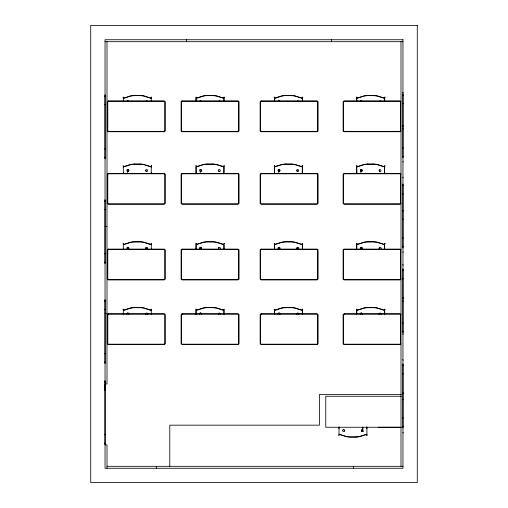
<?xml version="1.0" encoding="UTF-8"?>
<svg xmlns="http://www.w3.org/2000/svg" width="508" height="508" viewBox="0 0 508 508"><rect width="100%" height="100%" fill="white"/><g stroke="black" fill="none" stroke-linecap="round" stroke-linejoin="round"><path stroke-width="0.76" d="M128.111 100.965L127.794 101.035L128.664 101.378M128.111 169.545C127.572 169.596 128.651 169.316 128.803 170.504A1.035 0.972 -52.2 0 1 128.486 171.234L127.724 171.545M128.111 313.004C127.552 313.042 128.695 312.807 128.803 313.963A1.035 0.972 -52.2 0 1 128.759 314.23A1.041 1.003 -44.6 0 0 128.702 313.468M128.175 249.161L128.486 248.958A1.035 0.972 -52.2 0 0 128.803 248.228C129.127 247.256 126.886 247.079 128.372 247.383M200.825 100.965L200.508 101.035L201.378 101.378M200.825 169.545C200.285 169.596 201.365 169.316 201.517 170.504A1.035 0.972 -52.2 0 1 201.193 171.234L200.438 171.545M200.825 313.004C200.26 313.042 201.409 312.807 201.517 313.963A1.035 0.972 -52.2 0 1 201.473 314.23A1.041 1.003 -44.6 0 0 201.409 313.468M200.889 249.161L201.193 248.958A1.035 0.972 -52.2 0 0 201.517 248.228C201.841 247.256 199.6 247.079 201.085 247.383M279.756 101.378L278.886 100.94L279.464 101.079M279.756 169.958L279.787 170.002A1.041 1.003 -44.6 0 1 278.854 171.552L279.571 171.234A1.035 0.972 -52.2 0 0 279.895 170.504C280.213 169.532 277.978 169.355 279.464 169.659M279.267 249.161L279.571 248.958A1.035 0.972 -52.2 0 0 279.895 248.228C280.213 247.256 277.978 247.079 279.464 247.383M279.756 313.417L279.787 313.468A1.041 1.003 -44.6 0 1 279.87 314.249A1.035 0.972 -52.2 0 0 279.895 313.963C280.213 312.991 277.978 312.82 279.464 313.119M362.052 101.378L361.182 100.94L361.76 101.079M361.112 171.545L361.867 171.234A1.035 0.972 -52.2 0 0 362.191 170.504C362.509 169.532 360.274 169.355 361.76 169.659M361.563 249.161L361.867 248.958A1.035 0.972 -52.2 0 0 362.191 248.228C362.509 247.256 360.274 247.079 361.76 247.383M362.147 314.23A1.035 0.972 -52.2 0 0 362.191 313.963C362.509 312.991 360.274 312.82 361.76 313.119M362.458 431.622L361.88 431.584L361.448 430.638A1.035 0.972 -52.2 0 1 361.766 429.914C364.103 428.542 363.22 432.473 362.14 431.603M362.89 427.165L362.89 428.746L362.458 428.746L362.458 427.177M104.908 390.322L105.042 383.997L107.004 383.997L107.004 41.688M151.232 98.45L143.84 96.069A30.15 29.858 -5.8 0 0 140.284 95.656L134.309 95.65A30.15 29.87 6.1 0 0 130.746 96.063L123.361 98.45M151.232 167.03L143.84 164.649A30.15 29.858 -5.8 0 0 140.284 164.236L134.309 164.23A30.15 29.87 6.1 0 0 130.746 164.643L123.361 167.03M151.232 244.754L143.84 242.373A30.15 29.858 -5.8 0 0 140.284 241.96L134.309 241.954A30.15 29.87 6.1 0 0 130.746 242.367M151.232 310.496L143.84 308.115A30.15 29.858 -5.8 0 0 140.284 307.696M339.02 434.111L346.405 436.493A30.15 29.858 -5.8 0 0 349.968 436.905L355.943 436.918M127.794 169.52L126.829 170.282L127.26 171.418L127.762 171.545L127.794 170.517M127.762 249.269L127.794 248.241M200.508 169.52L199.542 170.282L199.968 171.418L200.476 171.545L200.508 170.517M200.476 249.269L200.508 248.241M278.886 170.517L278.854 171.545L278.346 171.418L277.92 170.282L278.886 169.52M278.854 249.269L278.886 248.241M361.182 169.52L360.216 170.282L360.642 171.418L361.144 171.545L361.182 170.517M361.15 249.269L361.182 248.241M362.458 430.625L362.528 429.603A1.041 1.003 -44.6 0 0 361.55 431.14L361.588 431.184M151.187 173.247L151.301 172.403M302.279 173.247L302.324 166.986L294.932 164.649A30.15 29.858 -5.8 0 0 291.376 164.236L285.401 164.23A30.15 29.87 6.1 0 0 281.838 164.643L274.453 166.986L274.453 172.555M338.95 428.746L339.084 426.847M339.058 427.895L338.95 434.346L346.373 436.69A30.302 30.023 -6.1 0 0 349.949 437.121L355.956 437.115A30.302 30.023 6.1 0 0 359.531 436.696L366.96 434.346L366.89 428.587M151.168 173.495L151.257 173.095M223.882 173.495L223.945 166.986L216.554 164.649A30.15 29.858 -5.8 0 0 212.998 164.236L207.023 164.23A30.15 29.87 6.1 0 0 203.46 164.643L196.075 166.986L196.132 173.495M223.952 173.399L224.015 166.795L216.586 164.452A30.302 30.023 -6.1 0 0 213.011 164.02M302.26 173.495L302.393 166.795L294.964 164.452A30.302 30.023 -6.1 0 0 291.389 164.02M384.556 173.495L384.689 166.795L377.26 164.452A30.302 30.023 -6.1 0 0 373.685 164.02M147.784 314.268C148.158 312.928 145.783 312.439 145.796 313.912A1.035 0.972 52.2 0 0 145.834 314.23A1.041 1.003 44.6 0 1 145.898 313.468L145.929 313.417M220.497 314.268C220.872 312.928 218.491 312.433 218.504 313.912A1.035 0.972 52.2 0 0 218.548 314.23A1.041 1.003 44.6 0 1 218.605 313.468L218.643 313.417M298.875 314.268C299.25 312.928 296.875 312.433 296.882 313.912A1.035 0.972 52.2 0 0 296.92 314.23A1.041 1.003 44.6 0 1 296.983 313.468L297.021 313.417M381.171 314.268C381.546 312.928 379.165 312.433 379.178 313.912A1.035 0.972 52.2 0 0 379.216 314.23M104.838 96.431L105.042 95.758M104.838 201.314L105.042 200.641M104.838 301.244L105.042 300.571M104.838 382.232L105.042 381.559M402.958 126.225L403.161 125.552M402.958 156.902L403.161 156.229M402.958 162.147L403.161 161.474M402.958 211.131L403.161 210.458M402.958 247.04L403.161 246.367M402.958 252.425L403.161 251.752M402.958 298.482L403.161 297.809M402.958 331.946L403.161 331.273M402.958 334.41L403.161 333.737M402.958 393.503L403.161 392.83M402.958 426.993L403.161 426.32M402.958 433.032L403.161 432.359M343.452 429.603C340.849 429.939 344.113 433.216 344.462 430.638A1.035 0.972 52.2 0 0 344.138 429.914L343.383 429.603M274.682 309.594L274.123 309.143L274.555 309.721M356.978 309.594L356.419 309.143L356.851 309.721M145.929 101.378L146.742 100.933L147.472 101.244M218.643 101.378L219.456 100.933L220.186 101.244M297.021 101.378L297.828 100.933L298.564 101.244M379.317 101.378L380.124 100.933L380.86 101.244M145.929 169.958L145.79 170.504A1.035 0.972 52.2 0 0 146.107 171.234C148.45 172.784 147.809 167.958 145.898 170.002A1.041 1.003 44.6 0 0 146.564 171.514M145.929 247.682L145.796 248.171A1.035 0.972 52.2 0 0 146.107 248.958L146.418 249.161M218.643 169.958L218.504 170.504A1.035 0.972 52.2 0 0 218.821 171.234C221.215 172.771 220.44 167.977 218.605 170.002A1.041 1.003 44.6 0 0 219.278 171.514M218.643 247.682L218.504 248.171A1.035 0.972 52.2 0 0 218.821 248.958L219.132 249.161M297.021 169.958L296.882 170.504A1.035 0.972 52.2 0 0 297.199 171.234C299.568 172.777 298.85 167.964 296.983 170.002A1.041 1.003 44.6 0 0 297.656 171.514M297.021 247.682L296.882 248.171A1.035 0.972 52.2 0 0 297.199 248.958L297.504 249.161M379.317 169.958L379.178 170.504A1.035 0.972 52.2 0 0 379.495 171.234C381.889 172.771 381.114 167.977 379.279 170.002A1.041 1.003 44.6 0 0 379.952 171.514M379.317 247.682L379.178 248.171A1.035 0.972 52.2 0 0 379.495 248.958L379.8 249.161M379.317 313.417L379.279 313.468A1.041 1.003 44.6 0 0 379.203 314.249M344.322 431.184L344.354 431.14A1.041 1.003 44.6 0 0 343.687 429.628M127.794 247.244L126.829 248.006L127.26 249.142M127.794 312.985L126.943 313.5L126.809 314.268M200.508 247.244L199.542 248.006L199.968 249.142M200.508 312.985L199.657 313.5L199.523 314.268M278.886 247.244L277.92 248.006L278.346 249.142M278.403 313.138L277.895 314.268M360.699 247.396L360.172 248.266L360.642 249.142M360.699 313.138L360.191 314.268M401.028 130.962L400.063 131.737L344.062 131.737L343.097 130.962L343.097 101.676L344.062 100.908L400.063 100.908L401.028 101.676M401.028 203.46L400.063 204.235L344.062 204.235L343.097 203.46L343.097 174.174L344.062 173.406L400.063 173.406L401.028 174.174M401.028 279.152L400.063 279.927L344.062 279.927L343.097 279.152L343.097 249.866L344.062 249.098L400.063 249.098L401.028 249.866M401.028 343.814L400.063 344.589L344.062 344.589L343.097 343.814L343.097 314.528L344.062 313.76L400.063 313.76L401.028 314.528M147.333 249.142C148.768 248.279 146.679 246.329 145.898 247.726A1.041 1.003 44.6 0 0 146.31 249.136M220.047 249.142C221.482 248.279 219.393 246.329 218.605 247.726A1.041 1.003 44.6 0 0 219.024 249.136M298.425 249.142C299.86 248.279 297.764 246.329 296.983 247.726A1.041 1.003 44.6 0 0 297.402 249.136M380.721 249.142C382.156 248.279 380.06 246.329 379.279 247.726A1.041 1.003 44.6 0 0 379.698 249.136M127.591 100.971L127.121 101.244L127.794 100.94M200.298 100.971L199.828 101.244L200.508 100.94M127.121 169.824L127.591 169.551M278.676 100.971L278.206 101.244L278.886 100.94M199.828 169.824L200.298 169.551M360.972 100.971L360.502 101.244L361.182 100.94M127.121 247.548L127.591 247.275M278.206 169.824L278.676 169.551M199.828 247.548L200.298 247.275M360.502 169.824L360.972 169.551M127.121 313.284L127.591 313.017M278.206 247.548L278.676 247.275M199.828 313.284L200.298 313.017M360.502 247.548L361.182 247.244M278.206 313.284L278.886 312.985M360.502 313.284L361.182 312.985M362.661 431.59L363.131 431.324M130.753 242.373L123.361 244.754M203.467 242.373L196.075 244.71L196.075 248.837M281.838 242.373L274.453 244.71L274.453 248.837M364.134 242.373L356.749 244.71L356.749 248.837M127.762 171.545L127.794 171.539A1.041 1.003 -44.6 0 0 128.702 170.002L128.664 169.958M200.476 171.545L200.508 171.539A1.041 1.003 -44.6 0 0 201.409 170.002L201.378 169.958M361.144 171.545L361.182 171.539A1.041 1.003 -44.6 0 0 362.083 170.002L362.052 169.958M134.296 95.447L140.297 95.447M207.01 95.447L213.011 95.447M285.382 95.447L291.389 95.447M367.678 95.447L373.685 95.447M134.296 164.027L140.297 164.027M207.01 164.027L213.011 164.027M285.382 164.027L291.389 164.027M367.678 164.027L373.685 164.027M105.042 41.688L402.958 41.688M402.958 93.809L402.958 157.899M105.042 94.761L105.042 158.858M402.749 103.759L403.161 103.759M104.838 104.718L105.251 104.718M402.749 147.942L403.161 147.942M104.838 148.901L105.251 148.901M127.362 172.403L127.794 172.403M200.076 172.403L200.508 172.403M278.454 172.403L278.886 172.403M360.75 172.403L361.182 172.403M402.958 183.94L402.958 248.031M402.749 193.891L403.161 193.891M105.042 199.65L105.042 263.741M104.838 209.601L105.251 209.601M105.042 226.473L107.004 226.473M402.749 238.074L403.161 238.074M104.838 253.784L105.251 253.784M402.958 268.846L402.958 332.937M402.749 278.803L403.161 278.803M105.042 299.58L105.042 363.671M104.838 309.531L105.251 309.531M105.042 313.347L107.004 313.347M402.749 322.986L403.161 322.986M104.838 353.714L105.251 353.714M402.958 363.893L402.958 427.984M402.749 373.85L403.161 373.85M105.042 380.568L105.042 444.659M104.838 390.525L105.251 390.525M401.384 394.468L319.449 394.468L319.449 425.164L169.786 425.164L169.786 466.706M401.396 396.265L325.761 396.265L325.761 427.26L401.39 427.26M402.749 418.033L403.161 418.033M104.838 434.708L105.251 434.708M105.042 444.925L107.004 444.925L107.004 468.268M107.004 466.312L402.958 466.312M373.672 307.689L367.697 307.689A30.15 29.87 6.1 0 0 364.134 308.108L356.749 310.445L356.749 313.887M291.376 307.689L285.401 307.689A30.15 29.87 6.1 0 0 281.838 308.108L274.453 310.445L274.453 313.887M212.998 307.689L207.023 307.689A30.15 29.87 6.1 0 0 203.46 308.108L196.075 310.445L196.075 313.887M140.284 307.689L134.309 307.689A30.15 29.87 6.1 0 0 130.746 308.108L123.361 310.496M403.155 92.983L402.749 92.266M402.749 128.816L403.155 128.905M403.155 177.889L402.749 177.178M402.749 219.094L403.155 219.183M403.155 265.24L402.749 264.528M402.749 301.079L403.155 301.161M403.155 360.261L402.749 359.55M402.749 399.701L403.155 399.79M356.749 101.187L356.749 98.45L364.134 96.069A30.15 29.87 6.1 0 1 367.697 95.637L373.672 95.65A30.15 29.858 -5.8 0 1 377.228 96.076L384.62 98.406L384.62 101.187M274.453 101.187L274.453 98.45L281.838 96.069A30.15 29.87 6.1 0 1 285.401 95.637L291.376 95.65A30.15 29.858 -5.8 0 1 294.932 96.076L302.324 98.406L302.324 101.187M196.075 101.187L196.075 98.45L203.467 96.069A30.15 29.87 6.1 0 1 207.023 95.637L212.998 95.65A30.15 29.858 -5.8 0 1 216.554 96.076L223.945 98.406L223.945 101.187M356.749 172.555L356.749 167.03L364.134 164.649A30.15 29.87 6.1 0 1 367.697 164.217L373.672 164.23A30.15 29.858 -5.8 0 1 377.228 164.656L384.62 166.986L384.62 172.555M364.134 242.367A30.15 29.87 6.1 0 1 367.697 241.941L373.672 241.954A30.15 29.858 -5.8 0 1 377.228 242.38L384.62 244.71L384.62 248.837M281.838 242.367A30.15 29.87 6.1 0 1 285.401 241.941L291.376 241.954A30.15 29.858 -5.8 0 1 294.932 242.38L302.324 244.71L302.324 248.837M203.46 242.367A30.15 29.87 6.1 0 1 207.023 241.941L212.998 241.954A30.15 29.858 -5.8 0 1 216.554 242.38L223.945 244.71L223.945 248.837M373.672 307.696A30.15 29.858 -5.8 0 1 377.228 308.121L384.62 310.445L384.62 313.887M291.376 307.696A30.15 29.858 -5.8 0 1 294.932 308.121L302.324 310.445L302.324 313.887M212.998 307.696A30.15 29.858 -5.8 0 1 216.554 308.121L223.945 310.445L223.945 313.887M151.13 309.721L151.562 309.143L150.997 309.594M339.122 434.886L338.633 435.388L339.287 435.102M123.19 97.701L123.031 97.104L123.628 97.276M123.19 166.281L123.031 165.684L123.628 165.856M123.19 244.005L123.031 243.408L123.628 243.58M223.768 309.664C225.069 310.013 223.672 308.242 223.711 309.594M362.052 247.682L362.083 247.726A1.041 1.003 -44.6 0 1 361.664 249.136M362.052 313.417L362.083 313.468A1.041 1.003 -44.6 0 1 362.166 314.249M279.756 247.682L279.787 247.726A1.041 1.003 -44.6 0 1 279.368 249.136M201.378 247.682L201.416 247.726A1.041 1.003 -44.6 0 1 200.997 249.136M128.664 247.682L128.702 247.726A1.041 1.003 -44.6 0 1 128.283 249.136M402.958 94.799L403.161 95.472M402.958 184.931L403.161 185.604M402.958 269.843L403.161 270.516M402.958 364.884L403.161 365.557M104.838 157.188L105.042 157.861M104.838 262.071L105.042 262.744M104.838 362.001L105.042 362.68M104.838 442.995L105.042 443.668M366.82 426.847L366.865 427.355M356.806 173.495L356.68 166.795L364.103 164.452A30.302 30.023 6.1 0 1 367.678 164.02M366.795 427.203L366.916 428.047M274.422 173.095L274.511 173.495M196.069 173.399L196.005 166.795L203.429 164.452A30.302 30.023 6.1 0 1 207.01 164.02M123.419 173.495L123.292 172.403M366.846 427.895L366.96 428.746M274.491 173.247L274.384 166.795L281.807 164.452A30.302 30.023 6.1 0 1 285.382 164.02M366.89 434.111L359.499 436.493A30.15 29.87 6.1 0 1 355.943 436.924M400.996 41.688L400.996 466.312M399.656 427.26L378.212 427.26M384.689 101.016L384.689 98.215L377.26 95.872A30.302 30.023 -6.1 0 0 373.685 95.441M384.689 249.39L384.689 244.519L377.26 242.176A30.302 30.023 -6.1 0 0 373.685 241.744L367.678 241.751A30.302 30.023 6.1 0 0 364.103 242.17L356.68 244.519L356.68 249.39M384.689 314.414L384.689 310.261L377.26 307.918A30.302 30.023 -6.1 0 0 373.685 307.486L367.678 307.492A30.302 30.023 6.1 0 0 364.103 307.911L356.68 310.261L356.68 314.414M356.68 101.016L356.68 98.215L364.103 95.872A30.302 30.023 6.1 0 1 367.678 95.441M353.352 466.312L353.352 468.268M331.438 39.732L331.438 41.688M302.393 101.016L302.393 98.215L294.964 95.872A30.302 30.023 -6.1 0 0 291.389 95.441M302.393 249.39L302.393 244.519L294.964 242.176A30.302 30.023 -6.1 0 0 291.389 241.744L285.382 241.751A30.302 30.023 6.1 0 0 281.807 242.17L274.384 244.519L274.384 249.39M302.393 314.414L302.393 310.261L294.964 307.918A30.302 30.023 -6.1 0 0 291.389 307.486L285.382 307.492A30.302 30.023 6.1 0 0 281.807 307.911L274.384 310.261L274.384 314.414M274.384 101.016L274.384 98.215L281.807 95.872A30.302 30.023 6.1 0 1 285.382 95.441M224.015 101.016L224.015 98.215L216.586 95.872A30.302 30.023 -6.1 0 0 213.011 95.441M224.015 249.39L224.015 244.519L216.586 242.176A30.302 30.023 -6.1 0 0 213.011 241.744L207.01 241.751A30.302 30.023 6.1 0 0 203.429 242.17L196.005 244.519L196.005 249.39M224.015 314.414L224.015 310.261L216.586 307.918A30.302 30.023 -6.1 0 0 213.011 307.486L207.01 307.492A30.302 30.023 6.1 0 0 203.429 307.911L196.005 310.261L196.005 314.414M196.005 101.016L196.005 98.215L203.429 95.872A30.302 30.023 6.1 0 1 207.01 95.441M186.442 39.732L186.442 41.688M156.312 466.312L156.312 468.268M151.232 101.187L151.301 98.215L143.872 95.872A30.302 30.023 -6.1 0 0 140.297 95.441M151.232 172.555L151.301 166.795L143.872 164.452A30.302 30.023 -6.1 0 0 140.297 164.02M151.301 249.39L151.301 244.519L143.872 242.176A30.302 30.023 -6.1 0 0 140.297 241.744L134.296 241.751A30.302 30.023 6.1 0 0 130.715 242.17L123.292 244.519L123.292 249.39M151.301 314.414L151.301 310.261L143.872 307.918A30.302 30.023 -6.1 0 0 140.297 307.486L134.296 307.492A30.302 30.023 6.1 0 0 130.715 307.911L123.292 310.261L123.292 314.414M123.361 101.187L123.292 98.215L130.721 95.872A30.302 30.023 6.1 0 1 134.296 95.441M123.361 172.555L123.292 166.795L130.721 164.452A30.302 30.023 6.1 0 1 134.296 164.02M151.663 97.352C150.851 98.59 150.908 96.171 151.663 97.352M151.663 165.932C150.851 167.17 150.908 164.751 151.663 165.932M151.663 243.656C150.901 244.881 150.876 242.481 151.663 243.656M224.377 97.352C223.615 98.577 223.59 96.177 224.377 97.352M224.377 165.932C223.615 167.157 223.59 164.757 224.377 165.932M224.377 243.656C223.615 244.881 223.59 242.481 224.377 243.656M302.755 97.352C301.993 98.577 301.968 96.177 302.755 97.352M302.755 165.932C301.993 167.157 301.968 164.757 302.755 165.932M302.755 243.656C301.993 244.881 301.968 242.481 302.755 243.656M302.755 309.391C301.993 310.623 301.968 308.216 302.755 309.391M385.051 97.352C384.289 98.577 384.264 96.177 385.051 97.352M385.051 165.932C384.289 167.157 384.264 164.757 385.051 165.932M385.051 243.656C384.289 244.881 384.264 242.481 385.051 243.656M385.051 309.391C384.289 310.623 384.264 308.216 385.051 309.391M123.641 309.416C122.86 310.598 122.873 308.191 123.641 309.416M196.355 97.371C195.574 98.552 195.586 96.145 196.355 97.371M196.355 165.951C195.574 167.132 195.586 164.725 196.355 165.951M196.355 243.675C195.574 244.856 195.586 242.449 196.355 243.675M196.355 309.416C195.574 310.598 195.586 308.191 196.355 309.416M274.733 97.371C273.952 98.552 273.964 96.145 274.733 97.371M274.733 165.951C273.952 167.132 273.964 164.725 274.733 165.951M274.733 243.675C273.952 244.856 273.964 242.449 274.733 243.675M357.029 97.371C356.248 98.552 356.26 96.145 357.029 97.371M357.029 165.951C356.248 167.132 356.26 164.725 357.029 165.951M357.029 243.675C356.248 244.856 356.26 242.449 357.029 243.675M366.617 435.102C367.049 436.474 367.684 434.169 366.617 435.102M108.274 100.908L107.309 101.676L107.309 130.962L108.274 131.737L164.281 131.737L165.246 130.962L165.246 101.676L164.281 100.908L108.274 100.908M108.477 101.289L107.791 101.835L107.791 130.804L108.477 131.35L164.078 131.35L164.763 130.804L164.763 101.835L164.078 101.289L108.477 101.289M182.08 100.908L181.115 101.676L181.115 130.962L182.08 131.737L238.087 131.737L239.052 130.962L239.052 101.676L238.087 100.908L182.08 100.908M182.283 101.289L181.597 101.835L181.597 130.804L182.283 131.35L237.884 131.35L238.57 130.804L238.57 101.835L237.884 101.289L182.283 101.289M108.274 173.406L107.309 174.174L107.309 203.46L108.274 204.235L164.281 204.235L165.246 203.46L165.246 174.174L164.281 173.406L108.274 173.406M108.477 173.793L107.791 174.333L107.791 203.302L108.477 203.848L164.078 203.848L164.763 203.302L164.763 174.333L164.078 173.793L108.477 173.793M261.112 100.908L260.147 101.676L260.147 130.962L261.112 131.737L317.113 131.737L318.084 130.962L318.084 101.676L317.113 100.908L261.112 100.908M261.309 101.289L260.629 101.835L260.629 130.804L261.309 131.35L316.916 131.35L317.602 130.804L317.602 101.835L316.916 101.289L261.309 101.289M182.08 173.406L181.115 174.174L181.115 203.46L182.08 204.235L238.087 204.235L239.052 203.46L239.052 174.174L238.087 173.406L182.08 173.406M182.283 173.793L181.597 174.333L181.597 203.302L182.283 203.848L237.884 203.848L238.57 203.302L238.57 174.333L237.884 173.793L182.283 173.793M108.274 249.098L107.309 249.866L107.309 279.152L108.274 279.927L164.281 279.927L165.246 279.152L165.246 249.866L164.281 249.098L108.274 249.098M108.477 249.485L107.791 250.025L107.791 278.994L108.477 279.54L164.078 279.54L164.763 278.994L164.763 250.025L164.078 249.485L108.477 249.485M344.259 101.289L343.579 101.835L343.579 130.804L344.259 131.35L399.866 131.35L400.545 130.804L400.545 101.835L399.866 101.289L344.259 101.289M261.112 173.406L260.147 174.174L260.147 203.46L261.112 204.235L317.113 204.235L318.084 203.46L318.084 174.174L317.113 173.406L261.112 173.406M261.309 173.793L260.629 174.333L260.629 203.302L261.309 203.848L316.916 203.848L317.602 203.302L317.602 174.333L316.916 173.793L261.309 173.793M182.08 249.098L181.115 249.866L181.115 279.152L182.08 279.927L238.087 279.927L239.052 279.152L239.052 249.866L238.087 249.098L182.08 249.098M182.283 249.485L181.597 250.025L181.597 278.994L182.283 279.54L237.884 279.54L238.57 278.994L238.57 250.025L237.884 249.485L182.283 249.485M108.274 313.76L107.309 314.528L107.309 343.814L108.274 344.589L164.281 344.589L165.246 343.814L165.246 314.528L164.281 313.76L108.274 313.76M108.477 314.147L107.791 314.687L107.791 343.656L108.477 344.202L164.078 344.202L164.763 343.656L164.763 314.687L164.078 314.147L108.477 314.147M344.259 173.793L343.579 174.333L343.579 203.302L344.259 203.848L399.866 203.848L400.545 203.302L400.545 174.333L399.866 173.793L344.259 173.793M261.112 249.098L260.147 249.866L260.147 279.152L261.112 279.927L317.113 279.927L318.084 279.152L318.084 249.866L317.113 249.098L261.112 249.098M261.309 249.485L260.629 250.025L260.629 278.994L261.309 279.54L316.916 279.54L317.602 278.994L317.602 250.025L316.916 249.485L261.309 249.485M182.08 313.76L181.115 314.528L181.115 343.814L182.08 344.589L238.087 344.589L239.052 343.814L239.052 314.528L238.087 313.76L182.08 313.76M182.283 314.147L181.597 314.687L181.597 343.656L182.283 344.202L237.884 344.202L238.57 343.656L238.57 314.687L237.884 314.147L182.283 314.147M261.112 313.76L260.147 314.528L260.147 343.814L261.112 344.589L317.113 344.589L318.084 343.814L318.084 314.528L317.113 313.76L261.112 313.76M261.309 314.147L260.629 314.687L260.629 343.656L261.309 344.202L316.916 344.202L317.602 343.656L317.602 314.687L316.916 314.147L261.309 314.147M344.259 249.485L343.579 250.025L343.579 278.994L344.259 279.54L399.866 279.54L400.545 278.994L400.545 250.025L399.866 249.485L344.259 249.485M344.259 314.147L343.579 314.687L343.579 343.656L344.259 344.202L399.866 344.202L400.545 343.656L400.545 314.687L399.866 314.147L344.259 314.147M417.284 25.4L90.716 25.4L90.716 482.6L417.284 482.6L417.284 25.4M402.958 39.732L105.042 39.732L105.042 468.268L402.958 468.268L402.958 39.732"/></g></svg>
